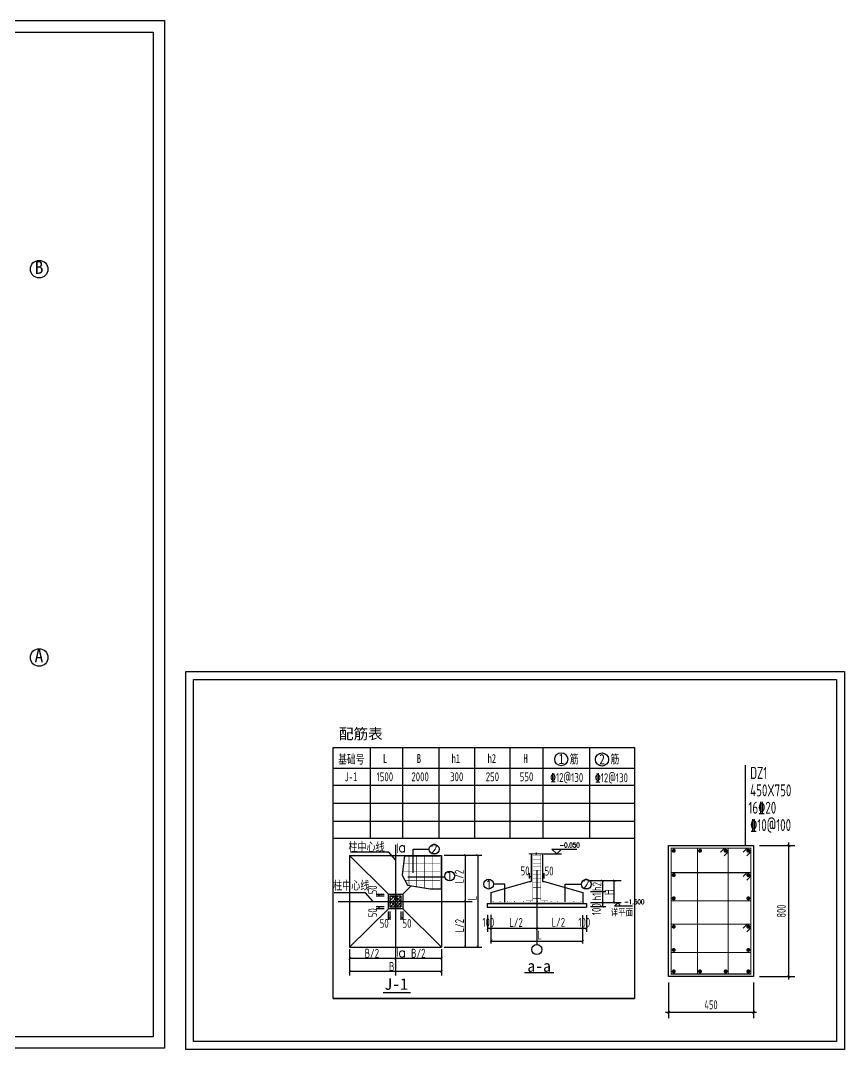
# Model space of a CAD drawing. Header units: millimetres. Extents: x 92079 to 624077, y -488988 to -181668.
# Drawn here: x 304318 to 345812, y -233522 to -181668 of the extents above; entities that cross this region are included whole.
import ezdxf
from ezdxf.enums import TextEntityAlignment as Align

# ---------------------------------------------------------------- set-up
doc = ezdxf.new("R2010")
doc.units = ezdxf.units.MM
doc.header["$PDMODE"] = 1
doc.linetypes.add('DOTE', pattern=[2.42, 2, -0.2, 0.02, -0.2])
for name, color, linetype in [('33', 2, 'Continuous'), ('BD', 2, 'Continuous'), ('COLU', 7, 'Continuous'), ('COLU_DE_TEXT', 7, 'Continuous'), ('DIM', 3, 'Continuous'), ('DIM_ELEV', 3, 'Continuous'), ('PUB_DIM', 3, 'Continuous'), ('PUB_TEXT', 7, 'Continuous'), ('PUB_WALL', 9, 'Continuous'), ('REIN', 1, 'Continuous'), ('ZHOU2', 3, 'Continuous'), ('图层1', 8, 'Continuous'), ('粗线', 7, 'Continuous')]:
    doc.layers.add(name, color=color, linetype=linetype)
doc.layers.add('OTHER', color=7, linetype='Continuous', lineweight=20)
doc.styles.add('-宋体', font='', dxfattribs={"width": 0.8})
doc.styles.add('_HZTXT', font='txt.shx', dxfattribs={"width": 0.8, "bigfont": 'hztxt.shx'})
doc.styles.add('_TCH_DIM', font='SIMPLEX', dxfattribs={"bigfont": 'GBCBIG'})
doc.styles.add('COM', font='complex')
doc.styles.add('H1', font='')
doc.styles.add('TSSD_Rein', font='Tssdeng.shx', dxfattribs={"width": 0.7, "bigfont": 'hztxt.shx'})
doc.styles.get('-宋体').set_extended_font_data('SimSun')
doc.styles.get('H1').set_extended_font_data('SimSun')
doc.dimstyles.new('TSSD_100_100$0', dxfattribs={"dimtxt": 300, "dimasz": 100, "dimexe": 250, "dimexo": 250, "dimgap": 100, "dimtad": 1, "dimdec": 0, "dimzin": 0, "dimdsep": 46, "dimtxsty": 'TSSD_Rein', "dimblk": 'ARCHTICK', "dimcen": 0, "dimdle": 100, "dimclrt": 7, "dimadec": 0, "dimazin": 0, "dimtfac": 1, "dimtdec": 0, "dimtix": 1, "dimtmove": 2, "dimatfit": 3, "dimldrblk": '_TSDBK', "dimfxl": 1, "dimtolj": 1, "dimtzin": 0, "dimarcsym": 0})

# ---------------------------------------------------------------- blocks, each defined once
blk = doc.blocks.new('DI')
at = {"const_width": 30}
blk.add_lwpolyline([(-71, -71), (71, 71)], dxfattribs=at)
blk = doc.blocks.new('_DIMX')
at = {"const_width": 50}
blk.add_lwpolyline([(-50, -50), (50, 50)], dxfattribs=at)
blk = doc.blocks.new('_ArchTick')
at = {"color": 0, "linetype": 'ByBlock', "const_width": 0.15}
blk.add_lwpolyline([(-0.5, -0.5), (0.5, 0.5)], dxfattribs=at)
blk = doc.blocks.new('*D226')
at = {"layer": 'Defpoints', "color": 0}
for p in [(336956, -229849), (341232, -229849), (341232, -231647)]:
    blk.add_point(p, dxfattribs=at)
at = {"layer": 'DIM', "color": 0, "lineweight": -2}
for p, q in [((336956, -230149), (336956, -231947)), ((341232, -230149), (341232, -231947)), ((336806, -231647), (341382, -231647))]:
    blk.add_line(p, q, dxfattribs=at)
at = {"layer": 'DIM', "color": 0, "lineweight": -2, "xscale": 150, "yscale": 150, "zscale": 150, "rotation": 180}
blk.add_blockref('_ArchTick', (336956, -231647), dxfattribs=at)
at = {"layer": 'DIM', "color": 0, "lineweight": -2, "xscale": 150, "yscale": 150, "zscale": 150}
blk.add_blockref('_ArchTick', (341232, -231647), dxfattribs=at)
at = {"layer": 'DIM', "color": 7, "insert": (339094, -231272), "char_height": 450, "attachment_point": 5, "style": 'TSSD_Rein'}
blk.add_mtext('\\A1;450', dxfattribs=at)
blk = doc.blocks.new('_TSDBK')
blk.add_line((-1, 0), (1.5, 0))
at = {"const_width": 0.5}
blk.add_lwpolyline([(-0.7, -0.7), (0.7, 0.7)], dxfattribs=at)
blk = doc.blocks.new('*D227')
at = {"layer": 'Defpoints', "color": 0}
for p in [(341232, -223249), (343009, -223249), (341232, -229849)]:
    blk.add_point(p, dxfattribs=at)
at = {"layer": 'DIM', "color": 0, "lineweight": -2}
for p, q in [((341532, -223249), (343309, -223249)), ((343009, -229999), (343009, -223099)), ((341532, -229849), (343309, -229849))]:
    blk.add_line(p, q, dxfattribs=at)
at = {"layer": 'DIM', "color": 0, "lineweight": -2, "xscale": 150, "yscale": 150, "zscale": 150}
for p, rotation in [((343009, -223249), 90), ((343009, -229849), 270)]:
    blk.add_blockref('_ArchTick', p, dxfattribs=dict(at, rotation=rotation))
at = {"layer": 'DIM', "color": 7, "insert": (342634, -226549), "char_height": 450, "attachment_point": 5, "rotation": 90, "style": 'TSSD_Rein'}
blk.add_mtext('\\A1;800', dxfattribs=at)

msp = doc.modelspace()

# ---------------------------------------------------------------- hatches: boundary and pattern name
at = {"layer": 'PUB_WALL'}
h = msp.add_hatch(dxfattribs=at)
h.set_pattern_fill('AN31C', color=0, scale=583.020386, style=0)
h.set_pattern_definition([(45, (-1560.09, -412652), (-82.451534, 82.451534), []), (50, (-1560.1, -412652), (418.1773, -36.58577), [43.72653, -480.9918]), (355, (-1560.1, -412652), (-80.89486, 438.54335), [34.9812, -384.79345]), (100.4514, (-1525.24, -412655.05), (337.28276, 401.9573), [37.16183, -408.78014]), (46.1842, (-1560.1, -412535.4), (622.2233, -96.50096), [65.5898, -721.4877]), (96.6356, (-1508.24, -412543.44), (544.9274, 567.9306), [55.7427, -613.1701]), (351.1842, (-1560.1, -412535.4), (544.927, 567.931), [52.4718, -577.1902]), (21, (-1501.8, -412564.55), (348.00898, -234.73502), [43.72653, -480.9918]), (326, (-1501.8, -412564.55), (141.8578, 422.77726), [34.9812, -384.79345]), (71.4514, (-1472.8, -412584.1), (489.8669, 188.04185), [37.16183, -408.78014]), (37.5, (-1560.09, -412652), (7.089444, 194.083903), [0, -380.12929, 0, -390.62366, 0, -386.251]), (7.5, (-1560.09, -412652), (153.3749, 229.95007), [0, -222.71379, 0, -371.38399, 0, -147.21265]), (327.5, (-1690.1, -412652), (311.22936, -13.14995), [0, -145.7551, 0, -454.7559, 0, -603.4261]), (317.5, (-1748.4, -412652), (340.00943, 58.36325), [0, -189.48163, 0, -302.00456, 0, -428.51998])])
h.paths.add_polyline_path([(322919.334, -225780.713), (322919.334, -226058.342), (323196.963, -226058.342), (323196.963, -225780.713)])
h.paths.add_polyline_path([(323474.592, -225780.713), (323196.963, -225780.713), (323196.963, -226058.342), (323474.592, -226058.342)])
h.paths.add_polyline_path([(323474.592, -226335.97), (323474.592, -226058.342), (323196.963, -226058.342), (323196.963, -226335.97)])
h.paths.add_polyline_path([(323196.963, -226335.97), (323196.963, -226058.342), (322919.334, -226058.342), (322919.334, -226335.97)])

# ---------------------------------------------------------------- linework, layer by layer
for p, q in [((321918.52, -218306.222), (321918.52, -222875.827)), ((323555.481, -218306.222), (323555.481, -222875.827)), ((325386.453, -218306.222), (325386.453, -222875.827)), ((327186.086, -218306.222), (327186.086, -222875.827)), ((328956.431, -218306.222), (328956.431, -222875.827)), ((330617.643, -218306.222), (330617.643, -222875.827)), ((332976.153, -218306.222), (332976.153, -222875.827)), ((335231.522, -218306.222), (335231.522, -222875.827)), ((320059.78, -219341.222), (335223.324, -219341.222)), ((320059.78, -220203.722), (335223.324, -220203.722)), ((320059.78, -221108.525), (335223.324, -221108.525)), ((320060.798, -221108.525), (335224.342, -221108.525)), ((320060.798, -221108.525), (335224.342, -221108.525)), ((320059.78, -222013.327), (335223.324, -222013.327)), ((320060.798, -222013.327), (335224.342, -222013.327)), ((320060.798, -222013.327), (335224.342, -222013.327)), ((320059.78, -222875.827), (335223.324, -222875.827)), ((320059.78, -222875.827), (335223.324, -222875.827)), ((320060.798, -222875.827), (335224.342, -222875.827)), ((320060.798, -222875.827), (335224.342, -222875.827)), ((320060.798, -222875.827), (335224.342, -222875.827)), ((320060.798, -222875.827), (335224.342, -222875.827)), ((323196.963, -223213.344), (323196.963, -229788.523)), ((324094.446, -224619.098), (324094.446, -223432.414)), ((324094.446, -223432.414), (324902.354, -223432.414)), ((320883.437, -223744.815), (320883.437, -228371.868)), ((322847.317, -225689.373), (320883.437, -223744.815)), ((320883.437, -223744.815), (325510.49, -223744.815)), ((322861.12, -223584.387), (320941.763, -223584.387)), ((323201.058, -223966.56), (322861.12, -223584.387)), ((323659.18, -223740.31), (323538.273, -224734.663)), ((325510.49, -223744.815), (325510.49, -228371.868)), ((327342.038, -223726.767), (327342.038, -228349.498)), ((330042.114, -223659.33), (330042.114, -225059.333)), ((330597.371, -223659.33), (330597.371, -225059.333)), ((323538.273, -224734.663), (323804.269, -225242.135)), ((323828.45, -224831.324), (325683.983, -224831.324)), ((329949.4, -224914.775), (329949.4, -224646.619)), ((330689.914, -224914.775), (330689.914, -224646.618)), ((323566.385, -225689.373), (323968.665, -225289.075)), ((323804.269, -225242.135), (324944.064, -225435.458)), ((324944.064, -225435.458), (325510.49, -225435.458)), ((328006.355, -225614.035), (329949.571, -225059.333)), ((328704.673, -225194.66), (328137.444, -225194.66)), ((328704.673, -226109.587), (328704.673, -225194.66)), ((329949.571, -225059.333), (330042.114, -225059.333)), ((330597.371, -225059.333), (330689.914, -225059.333)), ((330689.914, -225059.333), (332633.686, -225614.035)), ((321684.449, -225632.528), (320105.322, -225632.528)), ((320313.775, -226058.342), (327061.448, -226058.342)), ((322066.88, -226057.165), (321684.449, -225632.528)), ((322223.95, -225689.373), (322632.003, -225689.373)), ((322223.95, -225781.916), (322632.003, -225781.916)), ((322847.317, -226428.698), (322847.317, -225689.373)), ((322847.317, -225689.373), (323567.053, -225689.373)), ((322919.334, -225780.713), (322919.334, -226335.97)), ((322919.334, -225780.713), (323474.592, -225780.713)), ((323474.592, -225780.713), (323474.592, -226335.97)), ((323567.053, -225689.373), (323567.053, -226428.698)), ((328006.355, -225614.035), (328006.355, -226169.293)), ((332633.686, -225614.035), (332633.686, -226169.293)), ((320883.437, -228371.868), (322847.317, -226428.698)), ((322632.003, -226336.156), (322223.95, -226336.156)), ((322632.003, -226428.698), (322223.95, -226428.698)), ((323567.053, -226428.698), (322847.317, -226428.698)), ((322847.317, -226993.244), (322847.317, -226565.391)), ((322919.334, -226335.97), (323474.592, -226335.97)), ((322939.86, -226993.244), (322939.86, -226565.391)), ((323474.51, -226565.391), (323474.51, -226993.244)), ((325510.49, -228371.868), (323567.053, -226428.432)), ((323567.053, -226565.391), (323567.053, -226993.244)), ((327821.454, -226169.293), (332818.586, -226169.293)), ((327821.454, -226169.293), (327821.454, -226354.193)), ((327821.454, -226354.193), (332818.586, -226354.193)), ((332818.586, -226169.293), (332818.586, -226354.193)), ((320883.437, -228371.868), (325510.49, -228371.868)), ((325513.722, -229589.094), (320890.992, -229589.094)), ((320068.022, -230960.313), (335231.522, -230960.313))]:
    msp.add_line(p, q)
at = {"color": 0, "linetype": 'ByBlock'}
for p, q in [((325654.855, -223726.767), (327556.979, -223726.767)), ((326719.103, -226049.382), (326719.103, -223727.6)), ((329948.987, -224829.885), (329948.524, -224829.885)), ((330041.992, -224829.885), (329949.449, -224829.885)), ((330042.455, -224829.885), (330042.918, -224829.885)), ((330600.374, -224829.885), (330599.911, -224829.885)), ((330693.38, -224829.885), (330600.837, -224829.885)), ((330693.842, -224829.885), (330694.305, -224829.885)), ((334571.047, -225017.114), (333004.045, -225017.114)), ((333631.36, -225017.114), (333631.36, -225584.217)), ((334209.155, -226140.508), (334209.155, -225017.947)), ((322359.42, -225689.706), (322359.42, -225781.323)), ((326719.103, -228348.665), (326719.103, -226051.048)), ((333797.937, -225585.05), (333028.46, -225585.05)), ((333631.36, -225585.882), (333631.36, -226324.326)), ((322227.335, -226428.661), (322243.741, -226428.661)), ((322359.42, -226336.581), (322359.42, -226428.198)), ((334571.047, -226141.341), (333016.252, -226141.341)), ((333016.252, -226324.326), (333797.937, -226324.326)), ((333631.36, -226325.159), (333631.36, -226325.992)), ((322847.836, -226890.313), (322939.454, -226890.313)), ((323474.814, -226890.313), (323566.432, -226890.313)), ((327837.965, -226743.028), (327837.965, -227601.318)), ((328021.072, -228188.902), (328021.072, -226743.028)), ((332633.063, -228176.703), (332633.063, -226755.228)), ((332816.17, -226755.228), (332816.17, -227601.318)), ((328021.072, -227434.74), (327837.965, -227434.74)), ((332816.17, -227434.74), (328021.905, -227434.74)), ((328021.905, -228058.922), (332632.23, -228058.922)), ((320890.992, -228476.81), (320890.992, -229804.034)), ((325513.722, -228476.81), (325513.722, -229804.034)), ((325654.855, -228369.211), (327556.979, -228369.211)), ((320891.825, -228929.269), (323189.441, -228929.269)), ((323191.107, -228929.269), (325512.889, -228929.269))]:
    msp.add_line(p, q, dxfattribs=at)
msp.add_lwpolyline([(320059.78, -218306.222), (335231.522, -218306.222), (335231.522, -230960.313), (320059.78, -230960.313)], close=True)
at = {"const_width": 22.071}
for points in [[(328110.032, -226074.228, 1), (328132.381, -226074.228, 1)], [(328465.396, -226074.228, 1), (328487.746, -226074.228, 1)], [(328820.761, -226074.228, 1), (328843.11, -226074.228, 1)], [(329182.134, -226074.228, 1), (329204.483, -226074.228, 1)], [(329638.841, -226074.228, 1), (329661.19, -226074.228, 1)], [(329994.206, -226074.228, 1), (330016.555, -226074.228, 1)], [(330349.57, -226074.228, 1), (330371.919, -226074.228, 1)], [(330704.935, -226074.228, 1), (330727.284, -226074.228, 1)], [(331033.363, -226074.228, 1), (331055.712, -226074.228, 1)], [(331358.092, -226074.463, 1), (331380.441, -226074.463, 1)], [(331736.675, -226074.463, 1), (331759.024, -226074.463, 1)], [(332173.884, -226068.246, 1), (332196.233, -226068.246, 1)], [(332532.242, -226071.237, 1), (332554.591, -226071.237, 1)]]:
    msp.add_lwpolyline(points, format="xyb", close=True, dxfattribs=at)
for points, const_width in [([(328077.804, -226120.497), (332562.236, -226120.497)], 23.136), ([(329697.686, -229648.752), (331187.548, -229648.752)], 66.631), ([(322579.242, -230653.27), (323971.069, -230653.27)], 66.631)]:
    msp.add_lwpolyline(points, dxfattribs=dict(const_width=const_width))
msp.add_circle((330319.742, -228485.888), 249.866)
at = {"layer": '33'}
for centre in [(331550.578, -218897.075), (333603.518, -218909.292)]:
    msp.add_circle(centre, 330.289, dxfattribs=at)
at = {"layer": 'BD', "const_width": 23.136}
for points in [[(323645.528, -223800.341), (325454.964, -223800.341)], [(323882.845, -223800.341), (323882.845, -225264.571)], [(324252.647, -223800.341), (324252.647, -225318.186)], [(324670.002, -223800.341), (324670.002, -225388.974)], [(325085.163, -223800.341), (325085.163, -225435.458)], [(325454.964, -223800.341), (325454.964, -225435.458)], [(330119.546, -223659.33), (330119.546, -226011.995)], [(330119.546, -223727.345), (330522.382, -223727.345)], [(330119.546, -223932.689), (330522.382, -223932.689)], [(330522.382, -223659.33), (330522.382, -226011.995)], [(323630.15, -224170.142), (325454.964, -224170.142)], [(330119.546, -224129.82), (330522.382, -224129.82)], [(330119.546, -224318.736), (330522.382, -224318.736)], [(330119.546, -224507.653), (330522.382, -224507.653)], [(323561.426, -224567.565), (325454.964, -224567.565)], [(323678.745, -225002.658), (325454.964, -225002.658)], [(330119.546, -224704.783), (330522.382, -224704.783)], [(330119.546, -224889.684), (330522.382, -224889.684)], [(330119.546, -225353.247), (330522.382, -225353.247)], [(330131.753, -225097.067), (330522.382, -225097.067)], [(330119.546, -226011.995), (329777.745, -226011.995)], [(330119.546, -225926.602), (330522.382, -225926.602)], [(330522.382, -226011.995), (330876.39, -226011.995)]]:
    msp.add_lwpolyline(points, dxfattribs=at)
at = {"layer": 'COLU'}
msp.add_lwpolyline([(336955.942, -223248.59), (341231.832, -223248.59), (341231.832, -229848.59), (336955.942, -229848.59)], close=True, dxfattribs=at)
at = {"layer": 'COLU_DE_TEXT'}
msp.add_line((340831.832, -223248.59), (340831.832, -219188.59), dxfattribs=at)
at = {"layer": 'Defpoints', "color": 0, "linetype": 'ByBlock'}
for p in [(326719.103, -223726.767), (329949.449, -224829.885), (330041.992, -224829.885), (330600.837, -224829.885), (330693.38, -224829.885), (333631.36, -225017.114), (334209.155, -225017.114), (322359.42, -225781.786), (322366.149, -225689.243), (322366.149, -225781.786), (326719.103, -226050.215), (333631.36, -225585.05), (322359.42, -226336.118), (322359.42, -226428.661), (322366.149, -226336.118), (322366.149, -226428.661), (333631.36, -226141.341), (322847.373, -226890.313), (322939.916, -226890.313), (323474.352, -226890.313), (323566.895, -226890.313), (328021.072, -227434.74), (323190.274, -228929.269), (325513.722, -228929.269)]:
    msp.add_point(p, dxfattribs=at)
at = {"layer": 'DIM_ELEV'}
for p, q in [((331321.667, -223663.198), (331081.667, -223423.198)), ((331081.667, -223423.198), (332333.667, -223423.198)), ((331321.667, -223663.198), (331561.667, -223423.198)), ((330681.656, -223663.198), (331561.667, -223663.198))]:
    msp.add_line(p, q, dxfattribs=at)
at = {"layer": 'OTHER'}
for p, q in [((329910.612, -223659.33), (330264.041, -223659.33)), ((330264.041, -223659.33), (330291.804, -223714.856)), ((330291.804, -223603.805), (330319.567, -223659.33)), ((330291.804, -223714.856), (330291.804, -223603.805)), ((330319.567, -223659.33), (330672.997, -223659.33))]:
    msp.add_line(p, q, dxfattribs=at)
at = {"layer": 'PUB_DIM'}
for p, q in [((334392.31, -226141.341), (334225.732, -226307.918)), ((335131.595, -226307.918), (334225.732, -226307.918)), ((334558.887, -226307.918), (334392.31, -226141.341))]:
    msp.add_line(p, q, dxfattribs=at)
at = {"layer": 'REIN', "const_width": 60}
for points in [[(340710.203, -223586.372), (340918.123, -223378.59), (341101.832, -223378.59), (341101.832, -229718.59), (337085.942, -229718.59), (337085.942, -223378.59), (341101.832, -223378.59), (341101.832, -223562.299), (340894.051, -223770.22)], [(339568.52, -223586.372), (339776.441, -223378.59), (339960.15, -223378.59), (339960.15, -229718.59), (338411.253, -229718.59), (338411.253, -223378.59), (339960.15, -223378.59), (339960.15, -223562.299), (339752.368, -223770.22)], [(340710.203, -224816.204), (340918.123, -224608.422), (341101.832, -224608.422), (341101.832, -226036.339), (337085.942, -226036.339), (337085.942, -224608.422), (341101.832, -224608.422), (341101.832, -224792.131), (340894.051, -225000.052)], [(340710.203, -227415.681), (340918.123, -227207.9), (341101.832, -227207.9), (341101.832, -228635.817), (337085.942, -228635.817), (337085.942, -227207.9), (341101.832, -227207.9), (341101.832, -227391.609), (340894.051, -227599.529)]]:
    msp.add_lwpolyline(points, dxfattribs=at)
at = {"layer": 'REIN', "const_width": 100}
for points in [[(337165.942, -223508.59, 1), (337265.942, -223508.59, 1)], [(338491.253, -223508.59, 1), (338591.253, -223508.59, 1)], [(339780.15, -223508.59, 1), (339880.15, -223508.59, 1)], [(340921.832, -223508.59, 1), (341021.832, -223508.59, 1)], [(337165.942, -224738.422, 1), (337265.942, -224738.422, 1)], [(340921.832, -224738.422, 1), (341021.832, -224738.422, 1)], [(337165.942, -225906.339, 1), (337265.942, -225906.339, 1)], [(340921.832, -225906.339, 1), (341021.832, -225906.339, 1)], [(337165.942, -227337.9, 1), (337265.942, -227337.9, 1)], [(340921.832, -227337.9, 1), (341021.832, -227337.9, 1)], [(337165.942, -228505.817, 1), (337265.942, -228505.817, 1)], [(340921.832, -228505.817, 1), (341021.832, -228505.817, 1)], [(337165.942, -229588.59, 1), (337265.942, -229588.59, 1)], [(338491.253, -229588.59, 1), (338591.253, -229588.59, 1)], [(339780.15, -229588.59, 1), (339880.15, -229588.59, 1)], [(340921.832, -229588.59, 1), (341021.832, -229588.59, 1)]]:
    msp.add_lwpolyline(points, format="xyb", close=True, dxfattribs=at)
at = {"layer": 'ZHOU2', "linetype": 'DOTE'}
msp.add_line((330319.742, -224480.559), (330319.742, -228236.129), dxfattribs=at)
at = {"layer": '图层1', "color": 0}
for p, q in [((331750.557, -226074.463), (331750.557, -225191.146)), ((331750.557, -225191.146), (332561.818, -225191.146))]:
    msp.add_line(p, q, dxfattribs=at)
at = {"layer": '图层1', "color": 0, "const_width": 31.002}
for points in [[(323289.634, -223143.01), (323289.634, -223624.902)], [(323289.634, -228368.669), (323289.634, -228850.561)]]:
    msp.add_lwpolyline(points, dxfattribs=at)
at = {"layer": '图层1', "color": 0}
for centre, radius in [((325149.134, -223432.414), 246.78), ((325926.295, -224784.577), 246.78), ((327890.684, -225191.891), 246.781), ((332808.504, -225197.087), 246.781)]:
    msp.add_circle(centre, radius, dxfattribs=at)
at = {"layer": '粗线', "color": 7}
for points in [[(155141.694, -181667.922), (311567.71, -181667.922), (311567.71, -233464.405), (155141.694, -233464.405)], [(155722.059, -182248.286), (310987.346, -182248.286), (310987.346, -232884.041), (155722.059, -232884.041)], [(312638.923, -214482.646), (345811.91, -214482.646), (345811.91, -233521.694), (312638.923, -233521.694)], [(313035.09, -214878.814), (345415.743, -214878.814), (345415.743, -233125.527), (313035.09, -233125.527)]]:
    msp.add_lwpolyline(points, close=True, dxfattribs=at)
for centre in [(305255.64, -194193.95), (305255.64, -213770.519)]:
    msp.add_circle(centre, 442.29, dxfattribs=at)

# ---------------------------------------------------------------- block references
at = {"color": 0, "linetype": 'ByBlock'}
for name, p, xscale, yscale, zscale, rotation in [('_DIMX', (324093.842, -223808.362), 0.4627145944396034, 0.4627145944396034, 0.4627145944163203, 270), ('DI', (326719.103, -223726.767), 0.8328862664056942, 0.8328862664056942, 0.8328862664289773, 90), ('DI', (327342.038, -223726.767), 0.8328862664056942, 0.8328862664056942, 0.8328862664289773, 270), ('_DIMX', (324093.842, -224165.242), 0.4627145944396034, 0.4627145944396034, 0.4627145944163203, 270), ('_DIMX', (323883.57, -224831.587), 0.4627145919948816, 0.4627145918784663, 0.4627145919017494, 180), ('_DIMX', (324093.842, -224569.357), 0.4627145944396034, 0.4627145944396034, 0.4627145944163203, 270), ('_DIMX', (324251.167, -224831.587), 0.4627145919948816, 0.4627145918784663, 0.4627145919017494, 180), ('_DIMX', (324668.652, -224831.587), 0.4627145919948816, 0.4627145918784663, 0.4627145919017494, 180), ('_DIMX', (325083.51, -224831.587), 0.4627145919948816, 0.4627145918784663, 0.4627145919017494, 180), ('_DIMX', (325451.107, -224831.587), 0.4627145919948816, 0.4627145918784663, 0.4627145919017494, 180), ('_DIMX', (330041.992, -224829.885), 0.4627145919948816, 0.4627145918784663, 0.4627145919017494, 180), ('_DIMX', (330693.38, -224829.885), 0.4627145919948816, 0.4627145918784663, 0.4627145919017494, 180), ('DI', (333631.36, -225017.114), 0.8328862664056942, 0.8328862664056942, 0.8328862664289773, 90), ('DI', (334209.155, -225017.114), 0.8328862664056942, 0.8328862664056942, 0.8328862664289773, 90), ('DI', (333631.36, -225585.05), 0.8328862664056942, 0.8328862664056942, 0.8328862664289773, 270), ('DI', (333631.36, -225585.05), 0.8328862664056942, 0.8328862664056942, 0.8328862664289773, 90), ('_DIMX', (322359.42, -225689.243), 0.4627145944396034, 0.4627145944396034, 0.4627145944163203, 90), ('_DIMX', (322359.42, -225781.786), 0.4627145944396034, 0.4627145944396034, 0.4627145944163203, 90), ('_DIMX', (322359.42, -225781.786), 0.4627145944396034, 0.4627145944396034, 0.4627145944163203, 270), ('DI', (326719.103, -226050.215), 0.8328862664056942, 0.8328862664056942, 0.8328862664289773, 90), ('DI', (326719.103, -226050.215), 0.8328862664056942, 0.8328862664056942, 0.8328862664289773, 270), ('DI', (333631.36, -226141.341), 0.8328862664056942, 0.8328862664056942, 0.8328862664289773, 270), ('DI', (334209.155, -226141.341), 0.8328862664056942, 0.8328862664056942, 0.8328862664289773, 270), ('_DIMX', (322359.42, -226336.118), 0.4627145944396034, 0.4627145944396034, 0.4627145944163203, 90), ('_DIMX', (322359.42, -226336.118), 0.4627145944396034, 0.4627145944396034, 0.4627145944163203, 270), ('_DIMX', (322359.42, -226428.661), 0.4627145944396034, 0.4627145944396034, 0.4627145944163203, 270), ('DI', (333631.36, -226324.326), 0.8328862664056942, 0.8328862664056942, 0.8328862664289773, 90), ('_DIMX', (322847.373, -226890.313), 0.4627145919948816, 0.4627145918784663, 0.4627145919017494, 180), ('_DIMX', (322939.916, -226890.313), 0.4627145919948816, 0.4627145918784663, 0.4627145919017494, 180), ('_DIMX', (323474.352, -226890.313), 0.4627145919948816, 0.4627145918784663, 0.4627145919017494, 180), ('DI', (328021.072, -227434.74), 0.8328862665221095, 0.8328862664056942, 0.8328862664289773, 180), ('DI', (330327.067, -227422.541), 0.8328862665221095, 0.8328862664056942, 0.8328862664289773, 180), ('DI', (328021.072, -228046.723), 0.8328862665221095, 0.8328862664056942, 0.8328862664289773, 180), ('DI', (326719.103, -228349.498), 0.8328862664056942, 0.8328862664056942, 0.8328862664289773, 270), ('DI', (327342.038, -228349.498), 0.8328862664056942, 0.8328862664056942, 0.8328862664289773, 270), ('DI', (320890.992, -228929.269), 0.8328862665221095, 0.8328862664056942, 0.8328862664289773, 180), ('DI', (323190.274, -228929.269), 0.8328862665221095, 0.8328862664056942, 0.8328862664289773, 180), ('DI', (320890.992, -229589.094), 0.8328862665221095, 0.8328862664056942, 0.8328862664289773, 180), ('DI', (325513.722, -229589.094), 0.8328862665221095, 0.8328862664056942, 0.8328862664289773, 180)]:
    msp.add_blockref(name, p, dxfattribs=dict(at, xscale=xscale, yscale=yscale, zscale=zscale, rotation=rotation))
for name, p, xscale, yscale, zscale in [('_DIMX', (329949.449, -224829.885), 0.4627145919948816, 0.4627145918784663, 0.4627145919017494), ('_DIMX', (330600.837, -224829.885), 0.4627145919948816, 0.4627145918784663, 0.4627145919017494), ('_DIMX', (322939.916, -226890.313), 0.4627145919948816, 0.4627145918784663, 0.4627145919017494), ('_DIMX', (323474.352, -226890.313), 0.4627145919948816, 0.4627145918784663, 0.4627145919017494), ('_DIMX', (323566.895, -226890.313), 0.4627145919948816, 0.4627145918784663, 0.4627145919017494), ('DI', (327841.707, -227435.063), 0.8328862665221095, 0.8328862664056942, 0.8328862664289773), ('DI', (332633.063, -227435.063), 0.8328862665221095, 0.8328862664056942, 0.8328862664289773), ('DI', (332816.17, -227435.063), 0.8328862665221095, 0.8328862664056942, 0.8328862664289773), ('DI', (332633.063, -228059.244), 0.8328862665221095, 0.8328862664056942, 0.8328862664289773), ('DI', (323190.274, -228929.269), 0.8328862665221095, 0.8328862664056942, 0.8328862664289773), ('DI', (325513.722, -228929.269), 0.8328862665221095, 0.8328862664056942, 0.8328862664289773)]:
    msp.add_blockref(name, p, dxfattribs=dict(at, xscale=xscale, yscale=yscale, zscale=zscale))

# ---------------------------------------------------------------- texts
at = {"layer": '33', "color": 3, "linetype": 'ByBlock', "style": 'COM'}
for p in [(323538.701, -223331.136), (323538.701, -228625.965)]:
    msp.add_text('a', height=488.625, dxfattribs=at).set_placement(p, align=Align.MIDDLE)
at = {"layer": 'COLU_DE_TEXT', "style": 'TSSD_Rein', "width": 0.7}
for s, p in [('DZ1', (341065.166, -219888.59)), ('450X750', (341065.166, -220763.59)), ('16\x8420', (340978.181, -221638.59)), ('\x8410@100', (341065.166, -222513.59))]:
    msp.add_text(s, height=600, dxfattribs=at).set_placement(p)
at = {"layer": 'DIM_ELEV', "color": 7, "style": '_TCH_DIM', "width": 0.705882}
for s, p in [('-0.050', (331461.667, -223339.198)), ('-1.500', (334719.327, -226203.363))]:
    msp.add_text(s, height=238, dxfattribs=at).set_placement(p)
at = {"layer": 'PUB_TEXT', "style": 'H1'}
for s, p in [('B', (305027.574, -194432.292)), ('A', (305020.333, -214008.86))]:
    msp.add_text(s, height=648, dxfattribs=at).set_placement(p)
at = {"layer": 'PUB_TEXT', "style": '-宋体'}
for s, height, p in [('配筋表', 539.0625, (321456.554, -217606.388)), ('a-a', 583.0204, (330434.564, -229324.608)), ('J-1', 583.0204, (323232.538, -230229.252))]:
    msp.add_text(s, height=height, dxfattribs=at).set_placement(p, align=Align.MIDDLE)
at = {"layer": 'PUB_TEXT'}
for s, height, style, width, p in [('基础号', 450, '-宋体', 0.7, (320975.891, -218883.493)), ('筋', 450, '-宋体', 0.7, (332199.261, -218874.775)), ('筋', 450, '-宋体', 0.7, (334252.201, -218874.775)), ('2', 465.749, '_HZTXT', 0.8, (325148.646, -223416.999)), ('1', 465.749, '_HZTXT', 0.8, (325925.807, -224769.162)), ('1', 465.75, '_HZTXT', 0.8, (327898.039, -225215.453)), ('2', 465.75, '_HZTXT', 0.8, (332808.015, -225181.673)), ('详平面', 349.3125, '_HZTXT', 0.8, (334602.406, -226596.625))]:
    msp.add_text(s, height=height, dxfattribs=dict(at, style=style, width=width)).set_placement(p, align=Align.MIDDLE)
at = {"layer": 'PUB_TEXT', "style": '-宋体'}
for s, height, width, p in [('L', 450, 0.7, (322570.068, -219083.848)), ('B', 450, 0.7, (324274.871, -219083.848)), ('h1', 450, 0.7, (326025.25, -219083.848)), ('h2', 450, 0.7, (327836.574, -219083.848)), ('H', 450, 0.7, (329647.333, -219083.848)), ('1', 517.499, 0.8, (331414.101, -219138.507)), ('2', 517.499, 0.8, (333467.045, -219150.724)), ('J-1', 450, 0.7, (320634.494, -220001.262))]:
    msp.add_text(s, height=height, dxfattribs=dict(at, width=width)).set_placement(p)
at = {"layer": 'PUB_TEXT', "linetype": 'Continuous', "style": 'TSSD_Rein', "width": 0.75}
for s, p in [('1500', (322246.056, -220005.563)), ('2000', (323999.9, -220005.563)), ('300', (325949.423, -220005.563)), ('250', (327743.707, -220005.565)), ('550', (329455.072, -220005.563)), ('柱中心线', (320062.361, -225515.799))]:
    msp.add_text(s, height=450, dxfattribs=at).set_placement(p)
for s, p in [('\x8412@130', (331826.231, -219815.481)), ('\x8412@130', (334078.682, -219827.345)), ('柱中心线', (321746.141, -223299.018)), ('50', (329725.727, -224524.084)), ('50', (330936.704, -224531.212)), ('50', (322630.282, -227166.974)), ('50', (323779.635, -227166.974)), ('L/2', (329273.956, -227124.673)), ('L/2', (331400.885, -227112.505)), ('L', (330457.487, -227753.966)), ('B/2', (322011.051, -228673.69)), ('B/2', (324351.327, -228673.69)), ('B', (323012.401, -229339.978))]:
    msp.add_text(s, height=450, dxfattribs=at).set_placement(p, align=Align.MIDDLE)
for s, p in [('L/2', (326412.321, -224808.372)), ('50', (322050.365, -225481.917)), ('h2', (333343.695, -225312.191)), ('H', (333952.523, -225595.539)), ('L', (327066.99, -225898.72)), ('h1', (333330.955, -225821.801)), ('50', (322050.365, -226635.632)), ('L/2', (326426.167, -227287.836))]:
    msp.add_text(s, height=450, rotation=90, dxfattribs=at).set_placement(p, align=Align.MIDDLE)
msp.add_text('100', height=450, rotation=90, dxfattribs=at).set_placement((333318.752, -226455.743), align=Align.MIDDLE_CENTER)
for p in [(327877.964, -227119.24), (332710.093, -227119.24)]:
    msp.add_text('100', height=450, dxfattribs=at).set_placement(p, align=Align.MIDDLE_CENTER)

# ---------------------------------------------------------------- dimensions: what is measured, and where the dimension line sits
at = {"layer": 'DIM'}
dim = msp.add_linear_dim(base=(343009.347, -223248.59), p1=(341231.832, -229848.59), p2=(341231.832, -223248.59), angle=90, text='800', dimstyle='TSSD_100_100$0', override={"dimtxt": 450, "dimasz": 150, "dimexe": 300, "dimexo": 300, "dimgap": 150, "dimdle": 150}, dxfattribs=at)
dim.commit()
dim.dimension.update_dxf_attribs({"geometry": '*D227', "text_midpoint": (342634.347, -226548.59)})
dim = msp.add_linear_dim(base=(341231.832, -231646.97), p1=(336955.942, -229848.59), p2=(341231.832, -229848.59), text='450', dimstyle='TSSD_100_100$0', override={"dimtxt": 450, "dimasz": 150, "dimexe": 300, "dimexo": 300, "dimgap": 150, "dimdle": 150}, dxfattribs=at)
dim.commit()
dim.dimension.update_dxf_attribs({"geometry": '*D226', "text_midpoint": (339093.887, -231271.97)})

doc.saveas('drawing.dxf')
